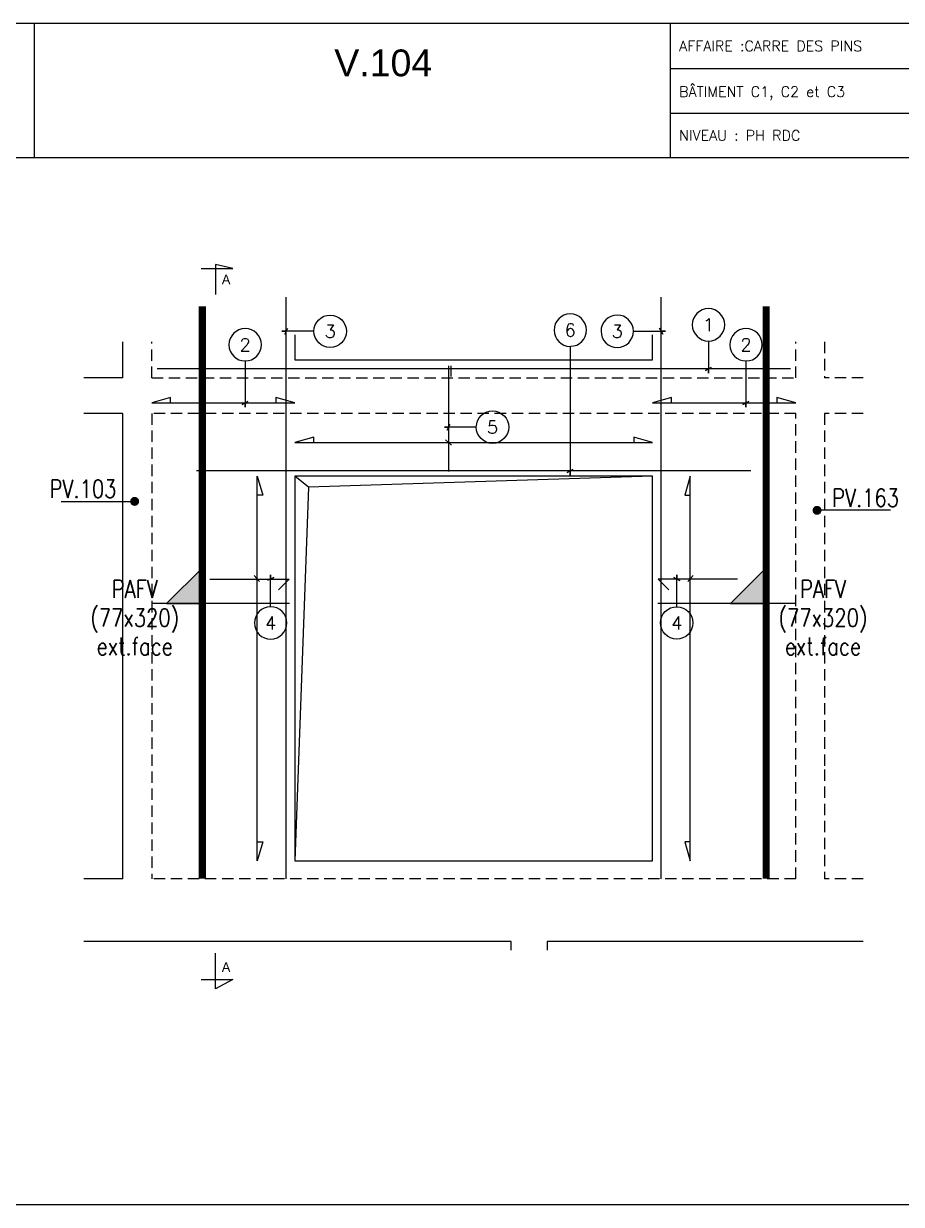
# Model space of a CAD drawing. Header units: metres. Extents: x -5618 to 118954, y -306 to 4637.
# Drawn here: x 17395 to 17886, y 914 to 1574 of the extents above; entities that cross this region are included whole.
import ezdxf
from ezdxf.enums import TextEntityAlignment as Align

# ---------------------------------------------------------------- set-up
doc = ezdxf.new("R2010")
doc.units = ezdxf.units.M
doc.linetypes.add('CACHE', pattern=[9.524999999999999, 6.35, -3.175])
for name, color, linetype in [('COTATION', 1, 'Continuous'), ('GO-FER-HA', 140, 'Continuous'), ('GO-TEXTE', 9, 'Continuous'), ('STR_TS', 22, 'Continuous'), ('STR_TS_TXT', 7, 'Continuous'), ('STR_VOI-POT', 6, 'Continuous')]:
    doc.layers.add(name, color=color, linetype=linetype)
doc.layers.add('Kofragna_forma', color=7, linetype='Continuous', lineweight=70)
doc.styles.add('ARIAL', font='ARIAL.TTF')
doc.styles.add('Lucida', font='LSANSI.TTF')
doc.styles.add('schéma', font='simplex.shx')
doc.styles.add('TEXTE', font='romans.shx')
doc.styles.add('TEXTE TS', font='romans.shx', dxfattribs={"width": 0.7, "oblique": 15})

# ---------------------------------------------------------------- blocks, each defined once
blk = doc.blocks.new('ime')
at = {"layer": 'COTATION', "const_width": 2.5}
blk.add_lwpolyline([(1.25, 0, -1), (-1.25, 0, -1)], format="xyb", close=True, dxfattribs=at)
at = {"layer": 'COTATION'}
blk.add_lwpolyline([(41.09158464876236, 0), (0, 0)], dxfattribs=at)
at = {"layer": 'COTATION', "color": 7, "style": 'TEXTE TS', "width": 0.8}
blk.add_attdef('NAME', (9.079526555316988, 2), '', height=10, dxfattribs=at)
blk = doc.blocks.new('mrega')
at = {"layer": 'STR_TS_TXT', "style": 'TEXTE TS', "width": 0.8}
for tag, p in [('ST10', (14.47619047619082, 0)), ('DIM', (14.47619047619082, -16)), ('NOTE', (14.47619047619082, -32))]:
    blk.add_attdef(tag, text='', height=10, dxfattribs=at).set_placement(p, align=Align.CENTER)
blk = doc.blocks.new('A$C6F247267')
blk.add_hatch(color=256).paths.add_polyline_path([(5.684341886080801e-14, -0.1999999999999886), (-0.1999999999999886, 0), (5.684341886080801e-14, 0)])
blk.add_lwpolyline([(-0.1999999999999886, 0), (5.684341886080801e-14, 0), (5.684341886080801e-14, -0.1999999999999886), (-0.1999999999999886, 0)])

msp = doc.modelspace()

# ---------------------------------------------------------------- linework, layer by layer
for p, q in [((17756.67297789446, 1573.712024445221), (17756.67297789446, 1498.770781202282)), ((17756.6729778947, 1548.714524444932), (17919.64293522016, 1548.714524444932)), ((17756.6729778947, 1523.717024444992), (17919.64293522016, 1523.717024444992))]:
    msp.add_line(p, q)
msp.add_lwpolyline([(17174.59018614866, 1573.712024445221), (17174.59018614866, 913.7780244450956), (18124.49518614845, 913.7780244450956), (18124.49518614845, 1573.712024445221)], close=True)
for points in [[(17401.23418614851, 1573.712024445221), (17401.23606624129, 1498.770781202282)], [(18124.49518614845, 1498.770781202282), (17174.59018614866, 1498.770781202282)]]:
    msp.add_lwpolyline(points)
at = {"layer": 'COTATION'}
for p, q in [((17634.49992870109, 1338.165172963268, 93.84408971273348), (17631.14481164798, 1341.115866676594, 93.84408971273348)), ((17527.13689217993, 1261.865318388473, 187.688179425467), (17524.1861984666, 1265.220435441602, 187.688179425467)), ((17766.49569364385, 1261.865318388473, 187.688179425467), (17769.44638735718, 1265.220435441602, 187.688179425467))]:
    msp.add_line(p, q, dxfattribs=at)
for points, elevation in [([(17477.42262758574, 1361.809780175329), (17477.42262758574, 1364.809773905069), (17466.86497962865, 1361.809780175329), (17546.86497962865, 1361.809780175329), (17536.30733167159, 1364.809773905069), (17536.30733167159, 1361.809780175329)], 187.688179425467), ([(17757.37394086898, 1361.809780175327), (17757.37394086898, 1364.809773905067), (17746.81629291189, 1361.809780175327), (17826.81629291189, 1361.809780175328), (17816.25864495483, 1364.809773905068), (17816.25864495483, 1361.809780175328)], 187.688179425467), ([(17557.37394086898, 1339.64051981993), (17557.37394086898, 1342.64051354967), (17546.81629291189, 1339.64051981993), (17746.81629291189, 1339.640519819931), (17736.25864495483, 1342.640513549671), (17736.25864495483, 1339.640519819931)], 93.84408971273348), ([(17525.88008478391, 1116.345298602312), (17528.88007851365, 1116.345298602312), (17525.88008478391, 1105.787650645224), (17525.8800847839, 1320.787650645224), (17528.88007851364, 1310.230002688165), (17525.8800847839, 1310.230002688165)], 93.84408971273348), ([(17767.75250103987, 1116.345298602312), (17764.75250731014, 1116.345298602312), (17767.75250103987, 1105.787650645224), (17767.75250103988, 1320.787650645224), (17764.75250731014, 1310.230002688165), (17767.75250103988, 1310.230002688165)], 93.84408971273348)]:
    msp.add_lwpolyline(points, dxfattribs=dict(at, elevation=elevation))
at = {"layer": 'GO-FER-HA'}
for points, elevation in [([(17778.12860283894, 1396.29161645737, 512.322006256741), (17778.05789216082, 1396.291340416339), (17778.05789216082, 1378.423876040263), (17778.05789216082, 1380.82387604017), (17776.36083588596, 1379.926819765471), (17779.75494843568, 1381.720932315159)], 187.6881794254669), ([(17557.53781169292, 1401.840128890117, -512.322006256741), (17557.53753565189, 1401.769418211999), (17539.67007127581, 1401.769418211996), (17542.07007127572, 1401.769418211996), (17541.17301500102, 1400.072361937135), (17542.96712755071, 1403.466474486858)], 187.688179425467), ([(17700.86628941545, 1393.3445561487, 512.322006256741), (17700.79557873733, 1393.344280107669), (17700.79557873733, 1321.387650645317), (17700.79557873733, 1323.787650645223), (17699.09852246247, 1322.890594370525), (17702.49263501219, 1324.684706920213)], 93.84408971273348), ([(17736.09477413086, 1401.840128890117, 512.322006256741), (17736.0950501719, 1401.769418211999), (17753.96251454797, 1401.769418211996), (17751.56251454807, 1401.769418211996), (17752.45957082276, 1400.072361937135), (17750.66545827308, 1403.466474486858)], 187.688179425467), ([(17519.14596317598, 1385.152236033611, 512.322006256741), (17519.07525249786, 1385.151959992579), (17519.07525249786, 1359.409780175422), (17519.07525249786, 1361.809780175329), (17517.378196223, 1360.912723900631), (17520.77230877272, 1362.706836450318)], 187.688179425467), ([(17799.09727645922, 1385.15223603361, 512.322006256741), (17799.0265657811, 1385.151959992578), (17799.0265657811, 1359.409780175421), (17799.0265657811, 1361.809780175328), (17797.32950950624, 1360.91272390063), (17800.72362205596, 1362.706836450317)], 187.688179425467), ([(17648.29011059175, 1348.246596974944, -512.322006256741), (17648.28983455071, 1348.175886296825), (17630.42237017464, 1348.175886296823), (17632.82237017454, 1348.175886296823), (17631.92531389985, 1346.478830021962), (17633.71942644953, 1349.872942571684)], 93.84408971273348), ([(17533.25722854494, 1247.826638993763, 512.322006256741), (17533.32793922305, 1247.826915034794), (17533.32793922306, 1265.69437941087), (17533.32793922306, 1263.294379410963), (17535.02499549792, 1264.191435685661), (17531.63088294819, 1262.397323135975)], 187.688179425467), ([(17760.37535727885, 1247.826638993763, -512.322006256741), (17760.30464660073, 1247.826915034794), (17760.30464660073, 1265.69437941087), (17760.30464660073, 1263.294379410963), (17758.60759032587, 1264.191435685661), (17762.00170287559, 1262.397323135975)], 187.688179425467)]:
    msp.add_lwpolyline(points, format="xyb", dxfattribs=dict(at, elevation=elevation))
at = {"layer": 'GO-TEXTE', "flags": 128}
for points, elevation in [([(17494.48181154844, 1436.881177525307), (17512.12955115527, 1436.875059120959), (17502.45333315046, 1439.158470040749), (17502.44642645093, 1422.23699573337)], 187.6881794254669), ([(17494.45813361894, 1039.464056069124), (17512.10587428628, 1039.464056069124), (17502.42782512472, 1034.184000174724), (17502.42782512472, 1054.105475679365)], 187.688179425467)]:
    msp.add_lwpolyline(points, dxfattribs=dict(at, elevation=elevation))
at = {"layer": 'Kofragna_forma', "color": 4, "lineweight": -3}
for p, q in [((17450.76747962858, 1375.790150645307, 187.688179425467), (17450.76747962858, 1395.790150645304, 187.688179425467)), ((17450.76747962858, 1375.790150645307, 187.688179425467), (17428.97429601102, 1375.790150645307, 187.688179425467)), ((17450.76747962858, 1355.790150645307, 187.688179425467), (17428.97429601102, 1355.790150645307, 187.688179425467)), ((17450.76747962858, 1095.787650645223, 187.688179425467), (17450.76747962858, 1355.790150645308, 187.688179425467)), ((17450.76747962858, 1095.787650645223, 187.688179425467), (17428.97429601102, 1095.787650645223, 187.688179425467)), ((17667.76747962858, 1060.787650645223, 187.688179425467), (17428.97429601102, 1060.787650645223, 187.688179425467)), ((17667.76747962858, 1055.787650645223, 187.688179425467), (17667.76747962858, 1060.787650645223, 187.688179425467)), ((17864.60948359264, 1060.787650645225, 187.688179425467), (17687.86497962866, 1060.787650645223, 187.688179425467)), ((17687.86497962866, 1060.787650645223, 187.688179425467), (17687.86497962865, 1055.787650645223, 187.688179425467))]:
    msp.add_line(p, q, dxfattribs=at)
at = {"layer": 'Kofragna_forma', "linetype": 'CACHE', "lineweight": -3}
for p, q in [((17466.86497962865, 1375.790150645304, 187.688179425467), (17466.86497962865, 1395.790150645304, 187.688179425467)), ((17826.81629291189, 1375.790150645304, 187.688179425467), (17826.81629291189, 1395.790150645302, 187.688179425467)), ((17842.81629997509, 1395.790150645302, 187.688179425467), (17842.81629997509, 1375.790150645307, 187.688179425467)), ((17466.86497962865, 1375.790150645304, 187.688179425467), (17826.81628850678, 1375.790150645304, 187.688179425467)), ((17864.60948359264, 1375.790150645307, 187.688179425467), (17842.81629997509, 1375.790150645307, 187.688179425467)), ((17466.86497962865, 1355.787650645223, 187.688179425467), (17466.86497962865, 1095.787650645223, 187.688179425467)), ((17826.81628850678, 1355.787650645223, 187.688179425467), (17466.86497962865, 1355.787650645223, 187.688179425467)), ((17826.81629291189, 1095.787650645224, 187.688179425467), (17826.81629291189, 1355.787650645223, 187.688179425467)), ((17864.60948359264, 1355.790150645307, 187.688179425467), (17842.81629997509, 1355.790150645307, 187.688179425467)), ((17842.81629997509, 1355.790150645307, 187.688179425467), (17842.81629997509, 1156.787650645224, 187.688179425467)), ((17842.81745667753, 1156.787650645224, 187.688179425467), (17842.81745667753, 1095.787650645224, 187.688179425467)), ((17826.81629291189, 1095.787650645224, 187.688179425467), (17466.86497962865, 1095.787650645223, 187.688179425467)), ((17864.60948359264, 1095.787650645224, 187.688179425467), (17842.81629997509, 1095.787650645224, 187.688179425467))]:
    msp.add_line(p, q, dxfattribs=at)
at = {"layer": 'Kofragna_forma', "color": 4, "lineweight": -3}
for points, elevation in [([(17546.81629291189, 1399.790150645302), (17546.81629291189, 1385.790150645304), (17746.81629291189, 1385.790150645304), (17746.81629291189, 1399.790150645302)], 187.688179425467), ([(17746.81629291189, 1320.787650645224), (17546.81629291189, 1320.787650645224), (17546.81629291189, 1105.787650645224), (17746.81629291189, 1105.787650645224), (17746.81629291189, 1320.787650645224)], 187.688179425467), ([(17746.8162929119, 1320.787650645224), (17554.46327593555, 1314.674900811525), (17546.81629291189, 1105.787650645224)], 187.688179425467), ([(17554.46327593555, 1314.674900811525), (17546.81629291189, 1320.787650645224)], 93.84408971273348)]:
    msp.add_lwpolyline(points, dxfattribs=dict(at, elevation=elevation))
at = {"layer": 'STR_TS', "linetype": 'CACHE', "ltscale": 2, "const_width": 4, "elevation": 187.688179425467}
for points in [[(17495.18268510412, 1095.787650645224), (17495.18268510412, 1415.787650645224)], [(17810.29677431898, 1095.787650645224), (17810.29677431898, 1415.787650645224)]]:
    msp.add_lwpolyline(points, dxfattribs=at)
at = {"layer": 'STR_TS', "color": 3, "elevation": 187.688179425467}
for points in [[(17543.81629291189, 1249.638548317425), (17466.86497962865, 1249.638548317425)], [(17826.76760619514, 1249.638548317425), (17749.81629291189, 1249.638548317425)]]:
    msp.add_lwpolyline(points, dxfattribs=at)
at = {"layer": 'STR_VOI-POT'}
for p, q in [((17542.07007127574, 1095.787650645224, 187.688179425467), (17542.07007127572, 1420.790150645303, 187.688179425467)), ((17751.56251454804, 1095.787650645224, 187.688179425467), (17751.56251454807, 1420.790150645303, 187.688179425467)), ((17823.81628850678, 1380.82387604017, 187.6881794254669), (17469.86497962865, 1380.82387604017, 187.688179425467)), ((17632.82237017455, 1382.517298608563, 93.8440897127335), (17632.82237017454, 1323.43502427244, 93.84408971273348)), ((17634.06732415928, 1382.517298608563, 93.84408971273353), (17634.06732415928, 1376.441061173066, 93.84408971273353)), ((17801.81629291189, 1323.787650645224, 93.84408971273348), (17491.81629291189, 1323.787650645223, 93.84408971273348))]:
    msp.add_line(p, q, dxfattribs=at)
at = {"layer": 'STR_VOI-POT', "elevation": 187.688179425467}
for points in [[(17499.39738121269, 1263.294379410815), (17543.72448091964, 1263.294379410815), (17537.74259224098, 1257.312490732163)], [(17794.23520461109, 1263.294379410815), (17749.90810490414, 1263.294379410815), (17755.8899935828, 1257.312490732163)]]:
    msp.add_lwpolyline(points, dxfattribs=at)

# ---------------------------------------------------------------- block references
at = {"layer": 'COTATION'}
ref = msp.add_blockref('ime', (17457.30859628604, 1306.68930034366, 187.688179425467), dxfattribs=dict(at, xscale=-1))
ref.add_attrib('NAME', 'PV.103', (17409.75287925454, 1308.68930034366, 187.688179425467), dxfattribs={"color": 7, "height": 10, "style": 'TEXTE TS', "width": 0.8})
ref = msp.add_blockref('ime', (17838.7483683671, 1301.687696427998, 187.688179425467), dxfattribs=at)
ref.add_attrib('NAME', 'PV.163', (17847.20033195605, 1303.687696427998, 187.688179425467), dxfattribs={"color": 7, "height": 10, "style": 'TEXTE TS', "width": 0.8})
at = {"layer": 'STR_TS', "xscale": -100, "yscale": 100, "zscale": 100, "rotation": 180}
for p in [(17495.18268510411, 1249.638548317425, 187.688179425467), (17810.29677431897, 1249.638548317425, 187.688179425467)]:
    msp.add_blockref('A$C6F247267', p, dxfattribs=at)
at = {"layer": 'STR_TS_TXT'}
ref = msp.add_blockref('mrega', (17471.85596710876, 1252.694521724991, 281.5322691381999), dxfattribs=dict(at, xscale=-1))
ref.add_attrib('NOTE', 'ext.face', dxfattribs={"height": 10, "style": 'TEXTE TS', "width": 0.8}).set_placement((17457.37977663258, 1220.694521724991, 281.5322691381999), align=Align.CENTER)
ref.add_attrib('ST10', 'PAFV', dxfattribs={"height": 10, "style": 'TEXTE TS', "width": 0.8}).set_placement((17457.37977663258, 1252.694521724991, 281.5322691381999), align=Align.CENTER)
ref.add_attrib('DIM', '(77x320)', dxfattribs={"height": 10, "style": 'TEXTE TS', "width": 0.8}).set_placement((17457.37977663258, 1236.694521724991, 281.5322691381999), align=Align.CENTER)
ref = msp.add_blockref('mrega', (17856.56336630185, 1252.694521724991, 281.5322691381999), dxfattribs=dict(at, xscale=-1))
ref.add_attrib('NOTE', 'ext.face', dxfattribs={"height": 10, "style": 'TEXTE TS', "width": 0.8}).set_placement((17842.08717582567, 1220.694521724991, 281.5322691381999), align=Align.CENTER)
ref.add_attrib('ST10', 'PAFV', dxfattribs={"height": 10, "style": 'TEXTE TS', "width": 0.8}).set_placement((17842.08717582567, 1252.694521724991, 281.5322691381999), align=Align.CENTER)
ref.add_attrib('DIM', '(77x320)', dxfattribs={"height": 10, "style": 'TEXTE TS', "width": 0.8}).set_placement((17842.08717582567, 1236.694521724991, 281.5322691381999), align=Align.CENTER)

# ---------------------------------------------------------------- texts
for s, height, style, p in [('AFFAIRE :CARRE DES PINS', 5.832750000000001, 'schéma', (17761.67247789485, 1558.296899445046)), ('V.104', 15, 'ARIAL', (17568.89359096903, 1544.270736833045)), ('BÂTIMENT C1, C2 et C3', 5.832750000000001, 'schéma', (17761.67247789508, 1532.743899415404)), ('NIVEAU : PH RDC', 5.832750000000001, 'schéma', (17761.67247789462, 1508.301899474853))]:
    msp.add_text(s, height=height, dxfattribs=dict(style=style)).set_placement(p)
at = {"layer": 'GO-FER-HA', "style": 'TEXTE'}
for s, p in [('6', (17700.79557873731, 1402.401042742522, 187.8440897127336)), ('1', (17778.0578921608, 1405.348103051193, 281.688179425467)), ('3', (17727.03828753704, 1401.769418211979, 281.6881794254671)), ('2', (17519.07525249784, 1394.208722627433, 281.6881794254671)), ('2', (17799.02656578108, 1394.208722627432, 281.6881794254671)), ('4', (17533.32793922308, 1238.770152400057, 281.6881794254671))]:
    msp.add_text(s, height=7.199999999999999, dxfattribs=at).set_placement(p, align=Align.MIDDLE_CENTER)
for s, rotation, p in [('3', 359.9999999999479, (17566.59429828674, 1401.769418211979, 281.6881794254671)), ('5', 359.9999999999479, (17657.34659718557, 1348.175886296805, 187.8440897127336)), ('4', 359.9999999999544, (17760.30464660071, 1238.770152400057, 281.6881794254671))]:
    msp.add_text(s, height=7.199999999999999, rotation=rotation, dxfattribs=at).set_placement(p, align=Align.MIDDLE_CENTER)
at = {"layer": 'GO-TEXTE', "linetype": 'Continuous', "style": 'Lucida'}
for rotation, p in [(359.9819333185179, (17506.06360056619, 1428.084401796872, 187.6881794254669)), (0.001797547041295644, (17506.04297174922, 1043.734345014649, 187.688179425467))]:
    msp.add_text('A', height=5.319999999999999, rotation=rotation, dxfattribs=at).set_placement(p)

doc.saveas('drawing.dxf')
